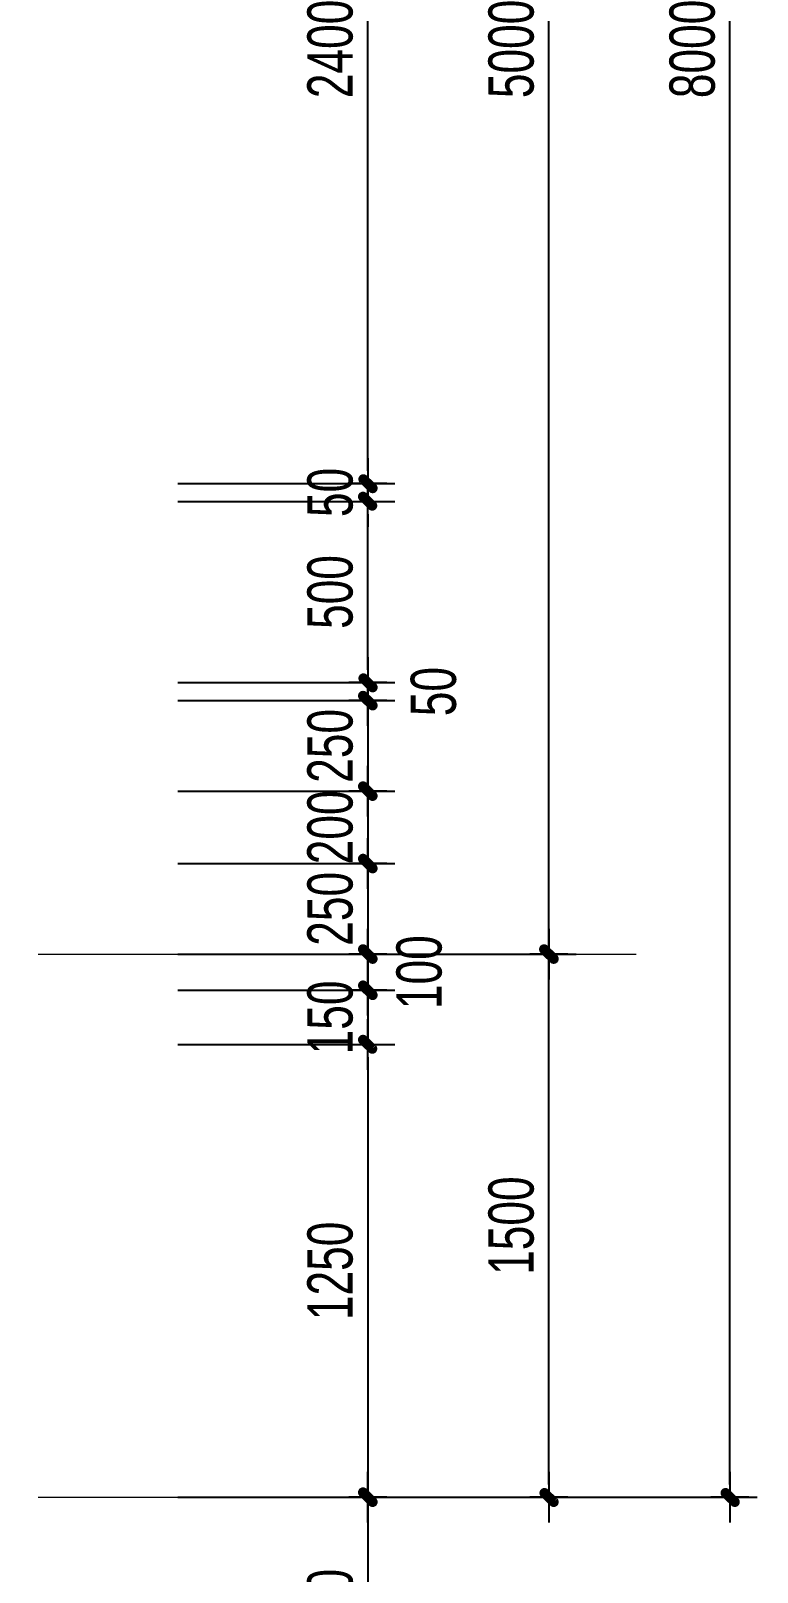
# Model space of a CAD drawing. Header units: inches. Extents: x 88947 to 296847, y 35049 to 161062.
# Drawn here: x 139931 to 141936, y 84502 to 88759 of the extents above; entities that cross this region are included whole.
import ezdxf

# ---------------------------------------------------------------- set-up
doc = ezdxf.new("R2010")
doc.units = ezdxf.units.IN
doc.header["$MEASUREMENT"] = 0
doc.header["$PDMODE"] = 1
doc.linetypes.add('ACAD_ISO03W100', pattern=[30, 12, -18])
doc.linetypes.add('CENTER', pattern=[50.8, 31.75, -6.35, 6.35, -6.35])
for name, color, linetype, lineweight in [('A-Dims', 145, 'Continuous', 25), ('DIM', 7, 'Continuous', 25), ('TRUC', 252, 'ACAD_ISO03W100', 13)]:
    doc.layers.add(name, color=color, linetype=linetype, lineweight=lineweight)
doc.styles.add('VNI-HELVE-CONDENSE', font='VNARIAL.TTF', dxfattribs={"width": 0.7})
doc.dimstyles.new('TAS-100', dxfattribs={"dimscale": 50, "dimtxt": 2.5, "dimasz": 0.7, "dimexe": 1.5, "dimexo": 1.5, "dimgap": 0.8, "dimtad": 1, "dimdec": 0, "dimzin": 3, "dimdsep": 46, "dimtxsty": 'VNI-HELVE-CONDENSE', "dimblk": 'TICK', "dimcen": 2.5, "dimclrt": 71, "dimazin": 2, "dimtfac": 0.75, "dimtdec": 0, "dimtix": 1, "dimtmove": 2, "dimatfit": 2, "dimldrblk": 'TICK123', "dimfxl": 1.5, "dimtolj": 1, "dimtzin": 0, "dimarcsym": 0})

# ---------------------------------------------------------------- blocks, each defined once
blk = doc.blocks.new('TICK')
at = {"layer": 'A-Dims', "color": 1}
for p, q in [((0, 1.5), (0, -1.5)), ((-2, 0), (2, 0))]:
    blk.add_line(p, q, dxfattribs=at)
at = {"layer": 'A-Dims', "color": 1, "const_width": 0.788}
blk.add_lwpolyline([(-0.33, -0.35), (0.38, 0.38)], dxfattribs=at)
at = {"layer": 'A-Dims', "color": 1, "const_width": 0.394}
for points in [[(0.24, 0.52, -0.414214), (0.52, 0.52, -1)], [(0.52, 0.52, -0.414214), (0.52, 0.24, -1)], [(-0.47, -0.21, 0.414214), (-0.47, -0.49, 1)], [(-0.47, -0.49, 0.414214), (-0.19, -0.49, 1)]]:
    blk.add_lwpolyline(points, format="xyb", dxfattribs=at)
blk = doc.blocks.new('*D448')
at = {"layer": 'Defpoints', "color": 0}
for p in [(140261.3, 86209), (141361.3, 86209), (140261.3, 84709)]:
    blk.add_point(p, dxfattribs=at)
at = {"layer": 'DIM', "color": 0, "lineweight": -2}
for p, q in [((140336.3, 86209), (141436.3, 86209)), ((141361.3, 84744), (141361.3, 86174)), ((140336.3, 84709), (141436.3, 84709))]:
    blk.add_line(p, q, dxfattribs=at)
at = {"layer": 'DIM', "color": 0, "lineweight": -2, "xscale": 35, "yscale": 35, "zscale": 35}
for p, rotation in [((141361.3, 86209), 90), ((141361.3, 84709), 270)]:
    blk.add_blockref('TICK', p, dxfattribs=dict(at, rotation=rotation))
at = {"layer": 'DIM', "color": 71, "insert": (141257.6, 85459), "char_height": 125, "attachment_point": 5, "rotation": 90, "style": 'VNI-HELVE-CONDENSE'}
blk.add_mtext('\\A1;1500', dxfattribs=at)
blk = doc.blocks.new('TICK123')
at = {"layer": 'A-Dims', "color": 1}
blk.add_lwpolyline([(0.05, 0, 0, 0.84, 0), (-2.11, 0, 8.4, 8.4, 0)], format="xyseb", dxfattribs=at)
blk = doc.blocks.new('*D449')
at = {"layer": 'Defpoints', "color": 0}
for p in [(140261.3, 91209), (141361.3, 91209), (140261.3, 86209)]:
    blk.add_point(p, dxfattribs=at)
at = {"layer": 'DIM', "color": 0, "lineweight": -2}
for p, q in [((140336.3, 91209), (141436.3, 91209)), ((141361.3, 86244), (141361.3, 91174)), ((140336.3, 86209), (141436.3, 86209))]:
    blk.add_line(p, q, dxfattribs=at)
at = {"layer": 'DIM', "color": 0, "lineweight": -2, "xscale": 35, "yscale": 35, "zscale": 35}
for p, rotation in [((141361.3, 91209), 90), ((141361.3, 86209), 270)]:
    blk.add_blockref('TICK', p, dxfattribs=dict(at, rotation=rotation))
at = {"layer": 'DIM', "color": 71, "insert": (141257.6, 88709), "char_height": 125, "attachment_point": 5, "rotation": 90, "style": 'VNI-HELVE-CONDENSE'}
blk.add_mtext('\\A1;5000', dxfattribs=at)
blk = doc.blocks.new('*D451')
at = {"layer": 'Defpoints', "color": 0}
for p in [(140261.3, 92709), (141861.3, 92709), (140261.3, 84709)]:
    blk.add_point(p, dxfattribs=at)
at = {"layer": 'DIM', "color": 0, "lineweight": -2}
for p, q in [((140336.3, 92709), (141936.3, 92709)), ((141861.3, 84744), (141861.3, 92674)), ((140336.3, 84709), (141936.3, 84709))]:
    blk.add_line(p, q, dxfattribs=at)
at = {"layer": 'DIM', "color": 0, "lineweight": -2, "xscale": 35, "yscale": 35, "zscale": 35}
for p, rotation in [((141861.3, 92709), 90), ((141861.3, 84709), 270)]:
    blk.add_blockref('TICK', p, dxfattribs=dict(at, rotation=rotation))
at = {"layer": 'DIM', "color": 71, "insert": (141757.6, 88709), "char_height": 125, "attachment_point": 5, "rotation": 90, "style": 'VNI-HELVE-CONDENSE'}
blk.add_mtext('\\A1;8000', dxfattribs=at)
blk = doc.blocks.new('*D458')
at = {"layer": 'Defpoints', "color": 0}
for p in [(140261.3, 86909), (140261.3, 86659), (140861.3, 86659)]:
    blk.add_point(p, dxfattribs=at)
at = {"layer": 'DIM', "color": 0, "lineweight": -2}
for p, q in [((140861.3, 86944), (140861.3, 86979)), ((140336.3, 86909), (140936.3, 86909)), ((140861.3, 86909), (140861.3, 86659)), ((140336.3, 86659), (140936.3, 86659)), ((140861.3, 86624), (140861.3, 86589))]:
    blk.add_line(p, q, dxfattribs=at)
at = {"layer": 'DIM', "color": 0, "lineweight": -2, "xscale": 35, "yscale": 35, "zscale": 35}
for p, rotation in [((140861.3, 86909), 270), ((140861.3, 86659), 90)]:
    blk.add_blockref('TICK', p, dxfattribs=dict(at, rotation=rotation))
at = {"layer": 'DIM', "color": 71, "insert": (140757.6, 86784), "char_height": 125, "attachment_point": 5, "rotation": 90, "style": 'VNI-HELVE-CONDENSE'}
blk.add_mtext('\\A1;250', dxfattribs=at)
blk = doc.blocks.new('*D459')
at = {"layer": 'Defpoints', "color": 0}
for p in [(140261.3, 86659), (140261.3, 86459), (140861.3, 86459)]:
    blk.add_point(p, dxfattribs=at)
at = {"layer": 'DIM', "color": 0, "lineweight": -2}
for p, q in [((140861.3, 86694), (140861.3, 86729)), ((140336.3, 86659), (140936.3, 86659)), ((140861.3, 86659), (140861.3, 86459)), ((140336.3, 86459), (140936.3, 86459)), ((140861.3, 86424), (140861.3, 86389))]:
    blk.add_line(p, q, dxfattribs=at)
at = {"layer": 'DIM', "color": 0, "lineweight": -2, "xscale": 35, "yscale": 35, "zscale": 35}
for p, rotation in [((140861.3, 86659), 270), ((140861.3, 86459), 90)]:
    blk.add_blockref('TICK', p, dxfattribs=dict(at, rotation=rotation))
at = {"layer": 'DIM', "color": 71, "insert": (140757.6, 86559), "char_height": 125, "attachment_point": 5, "rotation": 90, "style": 'VNI-HELVE-CONDENSE'}
blk.add_mtext('\\A1;200', dxfattribs=at)
blk = doc.blocks.new('*D460')
at = {"layer": 'Defpoints', "color": 0}
for p in [(140261.3, 86459), (140261.3, 86209), (140861.3, 86209)]:
    blk.add_point(p, dxfattribs=at)
at = {"layer": 'DIM', "color": 0, "lineweight": -2}
for p, q in [((140861.3, 86494), (140861.3, 86529)), ((140336.3, 86459), (140936.3, 86459)), ((140861.3, 86459), (140861.3, 86209)), ((140336.3, 86209), (140936.3, 86209)), ((140861.3, 86174), (140861.3, 86139))]:
    blk.add_line(p, q, dxfattribs=at)
at = {"layer": 'DIM', "color": 0, "lineweight": -2, "xscale": 35, "yscale": 35, "zscale": 35}
for p, rotation in [((140861.3, 86459), 270), ((140861.3, 86209), 90)]:
    blk.add_blockref('TICK', p, dxfattribs=dict(at, rotation=rotation))
at = {"layer": 'DIM', "color": 71, "insert": (140757.6, 86334), "char_height": 125, "attachment_point": 5, "rotation": 90, "style": 'VNI-HELVE-CONDENSE'}
blk.add_mtext('\\A1;250', dxfattribs=at)
blk = doc.blocks.new('*D461')
at = {"layer": 'Defpoints', "color": 0}
for p in [(140261.3, 86209), (140261.3, 86109), (140861.3, 86109)]:
    blk.add_point(p, dxfattribs=at)
at = {"layer": 'DIM', "color": 0, "lineweight": -2}
for p, q in [((140861.3, 86244), (140861.3, 86279)), ((140336.3, 86209), (140936.3, 86209)), ((140861.3, 86209), (140861.3, 86109)), ((140336.3, 86109), (140936.3, 86109)), ((140861.3, 86074), (140861.3, 86039))]:
    blk.add_line(p, q, dxfattribs=at)
at = {"layer": 'DIM', "color": 0, "lineweight": -2, "xscale": 35, "yscale": 35, "zscale": 35}
for p, rotation in [((140861.3, 86209), 270), ((140861.3, 86109), 90)]:
    blk.add_blockref('TICK', p, dxfattribs=dict(at, rotation=rotation))
at = {"layer": 'DIM', "color": 71, "insert": (141003.4, 86159), "char_height": 125, "attachment_point": 5, "rotation": 90, "style": 'VNI-HELVE-CONDENSE'}
blk.add_mtext('\\A1;100', dxfattribs=at)
blk = doc.blocks.new('*D462')
at = {"layer": 'Defpoints', "color": 0}
for p in [(140261.3, 86109), (140261.3, 85959), (140861.3, 85959)]:
    blk.add_point(p, dxfattribs=at)
at = {"layer": 'DIM', "color": 0, "lineweight": -2}
for p, q in [((140861.3, 86144), (140861.3, 86179)), ((140336.3, 86109), (140936.3, 86109)), ((140861.3, 86109), (140861.3, 85959)), ((140336.3, 85959), (140936.3, 85959)), ((140861.3, 85924), (140861.3, 85889))]:
    blk.add_line(p, q, dxfattribs=at)
at = {"layer": 'DIM', "color": 0, "lineweight": -2, "xscale": 35, "yscale": 35, "zscale": 35}
for p, rotation in [((140861.3, 86109), 270), ((140861.3, 85959), 90)]:
    blk.add_blockref('TICK', p, dxfattribs=dict(at, rotation=rotation))
at = {"layer": 'DIM', "color": 71, "insert": (140757.6, 86034), "char_height": 125, "attachment_point": 5, "rotation": 90, "style": 'VNI-HELVE-CONDENSE'}
blk.add_mtext('\\A1;150', dxfattribs=at)
blk = doc.blocks.new('*D463')
at = {"layer": 'Defpoints', "color": 0}
for p in [(140261.3, 85959), (140261.3, 84709), (140861.3, 84709)]:
    blk.add_point(p, dxfattribs=at)
at = {"layer": 'DIM', "color": 0, "lineweight": -2}
for p, q in [((140336.3, 85959), (140936.3, 85959)), ((140861.3, 85924), (140861.3, 84744)), ((140336.3, 84709), (140936.3, 84709))]:
    blk.add_line(p, q, dxfattribs=at)
at = {"layer": 'DIM', "color": 0, "lineweight": -2, "xscale": 35, "yscale": 35, "zscale": 35}
for p, rotation in [((140861.3, 85959), 90), ((140861.3, 84709), 270)]:
    blk.add_blockref('TICK', p, dxfattribs=dict(at, rotation=rotation))
at = {"layer": 'DIM', "color": 71, "insert": (140757.6, 85334), "char_height": 125, "attachment_point": 5, "rotation": 90, "style": 'VNI-HELVE-CONDENSE'}
blk.add_mtext('\\A1;1250', dxfattribs=at)
blk = doc.blocks.new('*D464')
at = {"layer": 'Defpoints', "color": 0}
for p in [(140261.3, 84709), (140261.3, 84109), (140861.3, 84109)]:
    blk.add_point(p, dxfattribs=at)
at = {"layer": 'DIM', "color": 0, "lineweight": -2}
for p, q in [((140336.3, 84709), (140936.3, 84709)), ((140861.3, 84674), (140861.3, 84144)), ((140336.3, 84109), (140936.3, 84109))]:
    blk.add_line(p, q, dxfattribs=at)
at = {"layer": 'DIM', "color": 0, "lineweight": -2, "xscale": 35, "yscale": 35, "zscale": 35}
for p, rotation in [((140861.3, 84709), 90), ((140861.3, 84109), 270)]:
    blk.add_blockref('TICK', p, dxfattribs=dict(at, rotation=rotation))
at = {"layer": 'DIM', "color": 71, "insert": (140757.6, 84409), "char_height": 125, "attachment_point": 5, "rotation": 90, "style": 'VNI-HELVE-CONDENSE'}
blk.add_mtext('\\A1;600', dxfattribs=at)
blk = doc.blocks.new('*D482')
at = {"layer": 'Defpoints', "color": 0}
for p in [(140261.3, 86959), (140261.3, 86909), (140861.3, 86909)]:
    blk.add_point(p, dxfattribs=at)
at = {"layer": 'DIM', "color": 0, "lineweight": -2}
for p, q in [((140861.3, 86994), (140861.3, 87029)), ((140336.3, 86959), (140936.3, 86959)), ((140861.3, 86959), (140861.3, 86909)), ((140336.3, 86909), (140936.3, 86909)), ((140861.3, 86874), (140861.3, 86839))]:
    blk.add_line(p, q, dxfattribs=at)
at = {"layer": 'DIM', "color": 0, "lineweight": -2, "xscale": 35, "yscale": 35, "zscale": 35}
for p, rotation in [((140861.3, 86959), 270), ((140861.3, 86909), 90)]:
    blk.add_blockref('TICK', p, dxfattribs=dict(at, rotation=rotation))
at = {"layer": 'DIM', "color": 71, "insert": (141043, 86934), "char_height": 125, "attachment_point": 5, "rotation": 90, "style": 'VNI-HELVE-CONDENSE'}
blk.add_mtext('\\A1;50', dxfattribs=at)
blk = doc.blocks.new('*D483')
at = {"layer": 'Defpoints', "color": 0}
for p in [(140261.3, 87459), (140861.3, 87459), (140261.3, 86959)]:
    blk.add_point(p, dxfattribs=at)
at = {"layer": 'DIM', "color": 0, "lineweight": -2}
for p, q in [((140336.3, 87459), (140936.3, 87459)), ((140861.3, 86994), (140861.3, 87424)), ((140336.3, 86959), (140936.3, 86959))]:
    blk.add_line(p, q, dxfattribs=at)
at = {"layer": 'DIM', "color": 0, "lineweight": -2, "xscale": 35, "yscale": 35, "zscale": 35}
for p, rotation in [((140861.3, 87459), 90), ((140861.3, 86959), 270)]:
    blk.add_blockref('TICK', p, dxfattribs=dict(at, rotation=rotation))
at = {"layer": 'DIM', "color": 71, "insert": (140757.6, 87209), "char_height": 125, "attachment_point": 5, "rotation": 90, "style": 'VNI-HELVE-CONDENSE'}
blk.add_mtext('\\A1;500', dxfattribs=at)
blk = doc.blocks.new('*D484')
at = {"layer": 'Defpoints', "color": 0}
for p in [(140261.3, 87509), (140861.3, 87509), (140261.3, 87459)]:
    blk.add_point(p, dxfattribs=at)
at = {"layer": 'DIM', "color": 0, "lineweight": -2}
for p, q in [((140861.3, 87544), (140861.3, 87579)), ((140336.3, 87509), (140936.3, 87509)), ((140861.3, 87459), (140861.3, 87509)), ((140336.3, 87459), (140936.3, 87459)), ((140861.3, 87424), (140861.3, 87389))]:
    blk.add_line(p, q, dxfattribs=at)
at = {"layer": 'DIM', "color": 0, "lineweight": -2, "xscale": 35, "yscale": 35, "zscale": 35}
for p, rotation in [((140861.3, 87509), 270), ((140861.3, 87459), 90)]:
    blk.add_blockref('TICK', p, dxfattribs=dict(at, rotation=rotation))
at = {"layer": 'DIM', "color": 71, "insert": (140757.6, 87484), "char_height": 125, "attachment_point": 5, "rotation": 90, "style": 'VNI-HELVE-CONDENSE'}
blk.add_mtext('\\A1;50', dxfattribs=at)
blk = doc.blocks.new('*D485')
at = {"layer": 'Defpoints', "color": 0}
for p in [(140261.3, 89909), (140861.3, 89909), (140261.3, 87509)]:
    blk.add_point(p, dxfattribs=at)
at = {"layer": 'DIM', "color": 0, "lineweight": -2}
for p, q in [((140336.3, 89909), (140936.3, 89909)), ((140861.3, 87544), (140861.3, 89874)), ((140336.3, 87509), (140936.3, 87509))]:
    blk.add_line(p, q, dxfattribs=at)
at = {"layer": 'DIM', "color": 0, "lineweight": -2, "xscale": 35, "yscale": 35, "zscale": 35}
for p, rotation in [((140861.3, 89909), 90), ((140861.3, 87509), 270)]:
    blk.add_blockref('TICK', p, dxfattribs=dict(at, rotation=rotation))
at = {"layer": 'DIM', "color": 71, "insert": (140757.6, 88709), "char_height": 125, "attachment_point": 5, "rotation": 90, "style": 'VNI-HELVE-CONDENSE'}
blk.add_mtext('\\A1;2400', dxfattribs=at)

msp = doc.modelspace()

# ---------------------------------------------------------------- linework, layer by layer
at = {"layer": 'TRUC', "linetype": 'CENTER', "ltscale": 20}
for points in [[(124711.3, 86209), (141611.3, 86209)], [(124711.3, 84709), (141611.3, 84709)]]:
    msp.add_lwpolyline(points, dxfattribs=at)

# ---------------------------------------------------------------- dimensions: what is measured, and where the dimension line sits
at = {"layer": 'DIM'}
for base, p1, p2, picture, middle in [((141861.3, 92709), (140261.3, 84709), (140261.3, 92709), '*D451', (141757.6, 88709)), ((141361.3, 91209), (140261.3, 86209), (140261.3, 91209), '*D449', (141257.6, 88709)), ((140861.3, 89909), (140261.3, 87509), (140261.3, 89909), '*D485', (140757.6, 88709)), ((140861.3, 87509), (140261.3, 87459), (140261.3, 87509), '*D484', (140757.6, 87484)), ((140861.3, 87459), (140261.3, 86959), (140261.3, 87459), '*D483', (140757.6, 87209)), ((140861.3, 86659), (140261.3, 86909), (140261.3, 86659), '*D458', (140757.6, 86784)), ((140861.3, 86459), (140261.3, 86659), (140261.3, 86459), '*D459', (140757.6, 86559)), ((140861.3, 86209), (140261.3, 86459), (140261.3, 86209), '*D460', (140757.6, 86334)), ((141361.3, 86209), (140261.3, 84709), (140261.3, 86209), '*D448', (141257.6, 85459)), ((140861.3, 85959), (140261.3, 86109), (140261.3, 85959), '*D462', (140757.6, 86034)), ((140861.3, 84709), (140261.3, 85959), (140261.3, 84709), '*D463', (140757.6, 85334)), ((140861.3, 84109), (140261.3, 84709), (140261.3, 84109), '*D464', (140757.6, 84409))]:
    dim = msp.add_linear_dim(base=base, p1=p1, p2=p2, angle=90, dimstyle='TAS-100', dxfattribs=at)
    dim.commit()
    dim.dimension.update_dxf_attribs({"geometry": picture, "text_midpoint": middle})
for base, p1, p2, picture, middle in [((140861.3, 86909), (140261.3, 86959), (140261.3, 86909), '*D482', (141043, 86934)), ((140861.3, 86109), (140261.3, 86209), (140261.3, 86109), '*D461', (141003.4, 86159))]:
    dim = msp.add_linear_dim(base=base, p1=p1, p2=p2, angle=90, dimstyle='TAS-100', dxfattribs=at)
    dim.commit()
    dim.dimension.update_dxf_attribs({"geometry": picture, "text_midpoint": middle, "dimtype": 160})

doc.saveas('drawing.dxf')
